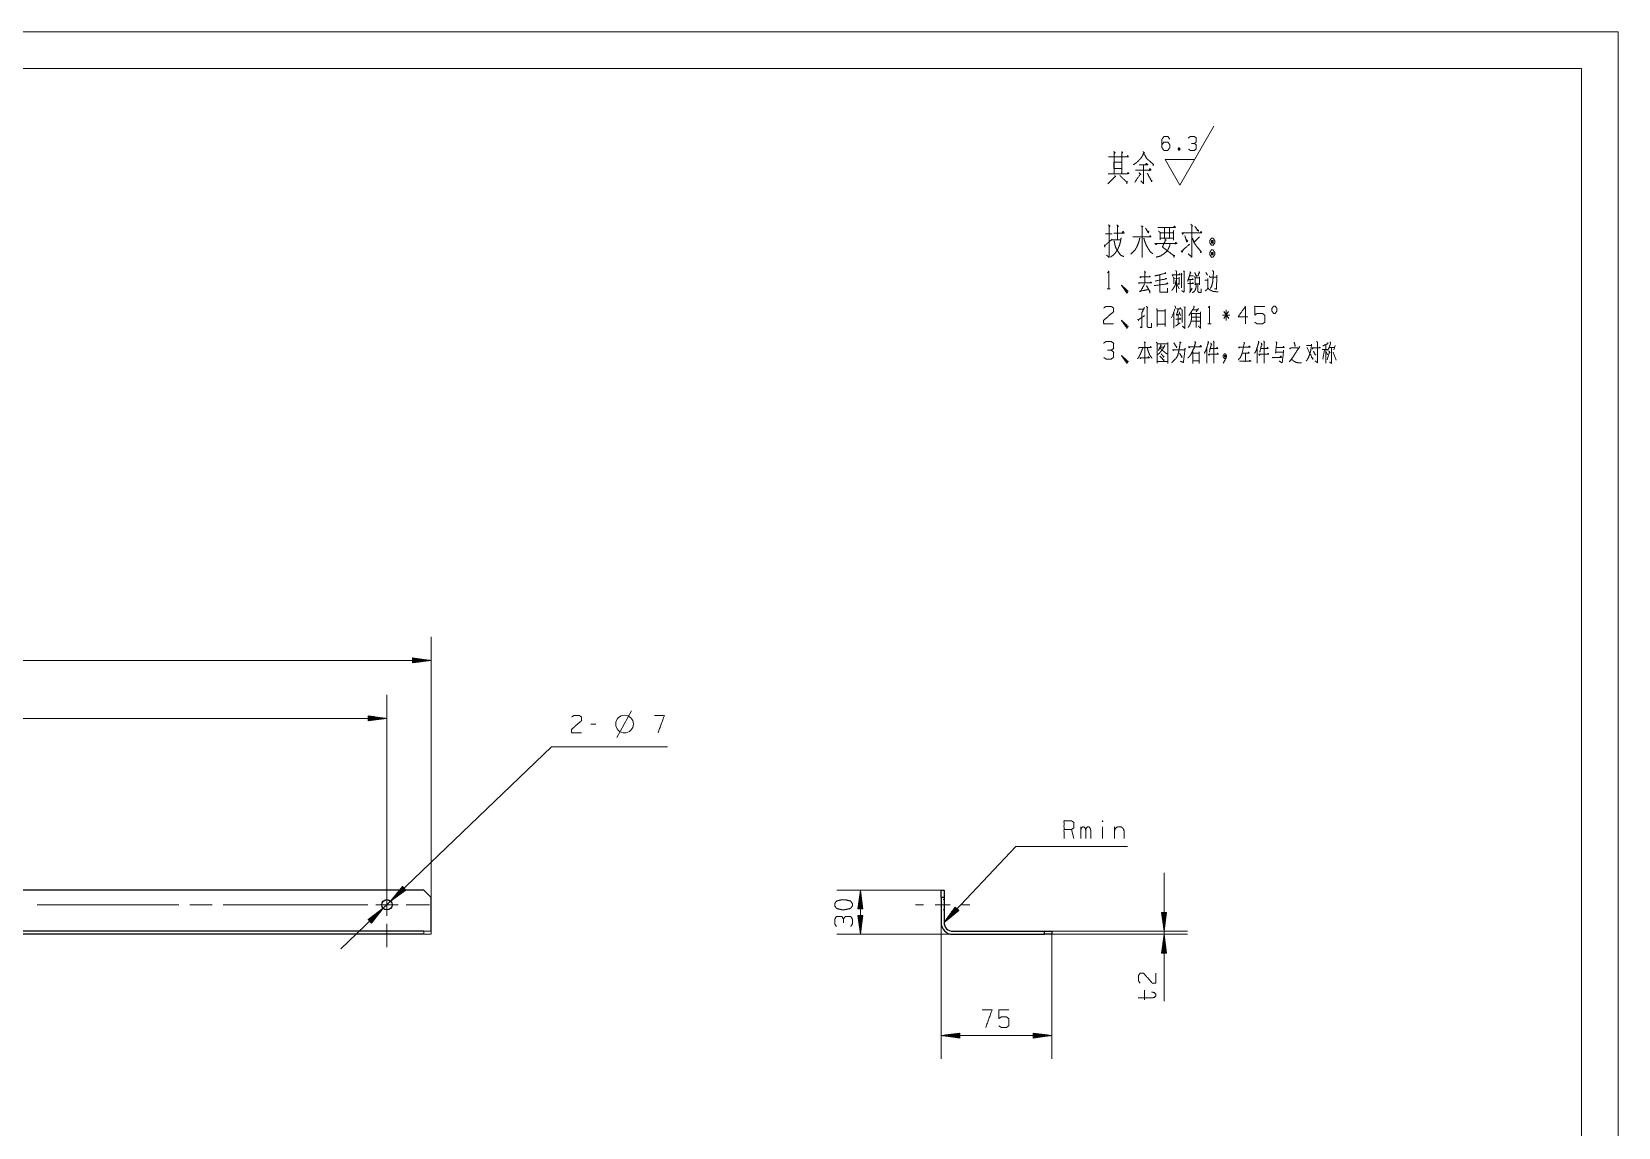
# Model space of a CAD drawing. Header units: millimetres. Extents: x 0 to 420, y 0 to 297.
# Drawn here: x 204.9 to 420, y 148.5 to 297 of the extents above; entities that cross this region are included whole.
import ezdxf

# ---------------------------------------------------------------- set-up
doc = ezdxf.new("R2010")
doc.units = ezdxf.units.MM
doc.layers.add('101', color=7, linetype='Continuous', true_color=0xffffff)

msp = doc.modelspace()

# ---------------------------------------------------------------- linework, layer by layer
at = {"layer": '101', "color": 133, "linetype": 'Continuous', "lineweight": 18}
for p, q in [((420, 297), (0, 297)), ((420, 0), (420, 297)), ((415, 292), (25, 292)), ((415, 5), (415, 292))]:
    msp.add_line(p, q, dxfattribs=at)
at = {"layer": '101', "color": 43, "linetype": 'Continuous', "lineweight": 18}
for p, q in [((360.59, 276.18), (365.2, 284.18)), ((358.57, 279.68), (362.6, 279.68)), ((360.59, 276.18), (358.57, 279.68)), ((360.41, 281.27), (360.53, 280.94))]:
    msp.add_line(p, q, dxfattribs=at)
at = {"layer": '101', "color": 72, "linetype": 'Continuous', "lineweight": 18}
for p, q in [((350.5, 269.6), (351.4, 269.6)), ((351.4, 268.81), (352.54, 268.81)), ((361.07, 264.61), (361.22, 264.46)), ((359.78, 263.56), (360.46, 263.58)), ((360.14, 262.93), (360.46, 262.16)), ((360.74, 264.26), (360.88, 264.11)), ((360.79, 264.16), (360.79, 262.28)), ((363.97, 263.31), (364.28, 263.31)), ((364.11, 264.38), (364.32, 263.98)), ((350.71, 262.16), (351.14, 262.16)), ((359.78, 259), (359.78, 256.82)), ((360.35, 258.62), (360.35, 257.35)), ((360.47, 259.05), (360.65, 258.55)), ((361.11, 259.72), (361.36, 259.65)), ((362.22, 258.32), (363.32, 258.32)), ((362.33, 259.3), (363.01, 259.3)), ((363.1, 259.5), (362.77, 259.02)), ((367.36, 258.6), (366.35, 258.6)), ((366.52, 259.07), (367.2, 258.12)), ((367.18, 259.07), (366.52, 258.12)), ((366.84, 257.87), (366.84, 259.3)), ((359.98, 257.1), (360.63, 257.52)), ((362.18, 257.77), (363.3, 257.77)), ((364.37, 257.4), (364.8, 257.4)), ((355.74, 254.98), (355.92, 254.83)), ((355.83, 254.88), (355.83, 252.01)), ((364.21, 254.03), (364.21, 252.06)), ((371.04, 254.03), (371.04, 252.06)), ((377.75, 254.48), (378.42, 254.48)), ((379.87, 253.91), (380.63, 253.91)), ((380.2, 253.86), (379.94, 252.63)), ((380.34, 254.58), (380.34, 252.06)), ((380.77, 254.18), (381.54, 254.18)), ((381.62, 254.48), (381.44, 253.86)), ((380.38, 253.68), (380.59, 253.21)), ((380.86, 253.63), (380.54, 252.51)), ((380.78, 253.68), (380.93, 253.46)), ((381.37, 253.58), (381.77, 252.48)), ((284.26, 201.32), (286.26, 204.97)), ((281.42, 203.16), (280.75, 203.16)), ((346.21, 187.66), (345.88, 188.86)), ((347.15, 187.66), (347.15, 189.24)), ((350.09, 189.24), (350.09, 187.66)), ((351.7, 189.24), (351.7, 187.66)), ((259.1, 179.66), (258.1, 180.66)), ((258.1, 180.66), (259.1, 179.66)), ((258.1, 175.06), (259.1, 175.06)), ((258.1, 174.66), (258.1, 175.06)), ((259.1, 174.66), (258.1, 174.66)), ((259.1, 175.06), (259.1, 174.66)), ((355.76, 165.76), (355.76, 167.09))]:
    msp.add_line(p, q, dxfattribs=at)
at = {"layer": '101', "color": 22, "linetype": 'Continuous', "lineweight": 18}
for p, q in [((259.1, 179.66), (259.1, 214.96)), ((95.9, 211.78), (259.1, 211.78)), ((256.56, 212.12), (256.56, 211.45)), ((259.1, 211.78), (256.56, 212.12)), ((256.56, 212.11), (256.59, 212.11)), ((256.56, 212.11), (256.59, 212.11)), ((256.56, 212.06), (256.98, 212.06)), ((256.56, 212.01), (257.36, 212.01)), ((256.56, 211.96), (257.75, 211.96)), ((256.56, 211.91), (258.13, 211.91)), ((256.56, 211.86), (258.52, 211.86)), ((256.56, 211.81), (258.91, 211.81)), ((256.56, 211.45), (259.1, 211.78)), ((256.56, 211.76), (258.91, 211.76)), ((256.56, 211.71), (258.52, 211.71)), ((256.56, 211.66), (258.13, 211.66)), ((256.56, 211.61), (257.75, 211.61)), ((256.56, 211.56), (257.36, 211.56)), ((256.56, 211.51), (256.98, 211.51)), ((256.56, 211.45), (256.59, 211.45)), ((256.56, 211.45), (256.59, 211.45)), ((253.1, 178.66), (253.1, 207.11)), ((101.9, 203.93), (253.1, 203.93)), ((253.1, 203.93), (250.56, 204.27)), ((250.56, 204.27), (250.56, 203.6)), ((250.56, 204.26), (250.59, 204.26)), ((250.56, 204.26), (250.59, 204.26)), ((250.56, 204.21), (250.98, 204.21)), ((250.56, 204.16), (251.36, 204.16)), ((250.56, 204.11), (251.75, 204.11)), ((250.56, 204.06), (252.13, 204.06)), ((250.56, 204.01), (252.52, 204.01)), ((250.56, 203.96), (252.91, 203.96)), ((250.56, 203.6), (253.1, 203.93)), ((250.56, 203.91), (252.91, 203.91)), ((250.56, 203.86), (252.52, 203.86)), ((250.56, 203.81), (252.13, 203.81)), ((250.56, 203.76), (251.75, 203.76)), ((250.56, 203.71), (251.36, 203.71)), ((250.56, 203.65), (250.98, 203.65)), ((250.56, 203.6), (250.59, 203.6)), ((250.56, 203.6), (250.59, 203.6)), ((246.86, 172.68), (275.42, 200.07)), ((275.42, 200.07), (291.14, 200.07)), ((338.34, 186.57), (328.61, 176.26)), ((344.69, 186.57), (338.34, 186.57)), ((344.69, 186.57), (353.48, 186.57)), ((358.43, 183), (358.43, 165.59)), ((255.21, 181.15), (253.6, 179.15)), ((253.6, 179.15), (255.67, 180.66)), ((255.42, 180.92), (253.72, 179.3)), ((255.45, 180.89), (253.76, 179.26)), ((255.38, 180.96), (253.97, 179.6)), ((255.49, 180.85), (254.07, 179.49)), ((255.35, 181), (254.21, 179.91)), ((255.52, 180.81), (254.39, 179.72)), ((255.31, 181.03), (254.45, 180.21)), ((255.28, 181.07), (254.7, 180.51)), ((255.56, 180.78), (254.7, 179.95)), ((255.24, 181.11), (254.94, 180.82)), ((255.59, 180.74), (255.01, 180.18)), ((255.21, 181.14), (255.18, 181.12)), ((255.21, 181.14), (255.18, 181.12)), ((255.67, 180.66), (255.21, 181.15)), ((255.63, 180.7), (255.33, 180.42)), ((255.67, 180.67), (255.64, 180.65)), ((255.67, 180.67), (255.64, 180.65)), ((328.21, 180.66), (314.1, 180.66)), ((317.28, 180.66), (316.94, 178.12)), ((317.61, 178.12), (317.28, 180.66)), ((317.28, 180.66), (317.28, 174.66)), ((317, 178.12), (317, 178.54)), ((317.05, 178.12), (317.05, 178.93)), ((317.1, 178.12), (317.1, 179.31)), ((317.15, 178.12), (317.15, 179.7)), ((317.2, 178.12), (317.2, 180.08)), ((317.25, 178.12), (317.25, 180.47)), ((317.3, 178.12), (317.3, 180.47)), ((317.35, 178.12), (317.35, 180.08)), ((317.4, 178.12), (317.4, 179.7)), ((317.45, 178.12), (317.45, 179.31)), ((317.51, 178.12), (317.51, 178.93)), ((317.56, 178.12), (317.56, 178.54)), ((252.59, 178.18), (250.53, 176.66)), ((250.53, 176.66), (250.55, 176.68)), ((250.53, 176.66), (250.55, 176.68)), ((250.53, 176.66), (250.99, 176.18)), ((250.57, 176.62), (250.87, 176.91)), ((250.6, 176.59), (251.18, 177.14)), ((250.64, 176.55), (251.5, 177.37)), ((250.67, 176.51), (251.81, 177.6)), ((250.71, 176.48), (252.12, 177.83)), ((250.74, 176.44), (252.44, 178.06)), ((250.78, 176.4), (252.47, 178.03)), ((250.81, 176.37), (252.23, 177.72)), ((250.85, 176.33), (251.98, 177.42)), ((250.88, 176.29), (251.74, 177.12)), ((250.92, 176.26), (251.5, 176.81)), ((250.95, 176.22), (251.25, 176.51)), ((250.99, 176.18), (252.59, 178.18)), ((316.94, 178.12), (317.61, 178.12)), ((316.94, 177.2), (317.28, 174.66)), ((317.61, 177.2), (316.94, 177.2)), ((316.95, 178.12), (316.95, 178.16)), ((316.95, 178.12), (316.95, 178.16)), ((316.95, 177.2), (316.95, 177.17)), ((316.95, 177.2), (316.95, 177.17)), ((317, 177.2), (317, 176.79)), ((317.05, 177.2), (317.05, 176.4)), ((317.1, 177.2), (317.1, 176.01)), ((317.15, 177.2), (317.15, 175.63)), ((317.2, 177.2), (317.2, 175.24)), ((317.25, 177.2), (317.25, 174.86)), ((317.28, 174.66), (317.61, 177.2)), ((317.3, 177.2), (317.3, 174.86)), ((317.35, 177.2), (317.35, 175.24)), ((317.4, 177.2), (317.4, 175.63)), ((317.45, 177.2), (317.45, 176.01)), ((317.51, 177.2), (317.51, 176.4)), ((317.56, 177.2), (317.56, 176.79)), ((317.61, 178.12), (317.61, 178.16)), ((317.61, 178.12), (317.61, 178.16)), ((317.61, 177.2), (317.61, 177.17)), ((317.61, 177.2), (317.61, 177.17)), ((330.11, 178.34), (328.61, 176.26)), ((328.61, 176.26), (330.6, 177.88)), ((330.34, 178.13), (328.73, 176.42)), ((330.38, 178.09), (328.76, 176.39)), ((330.3, 178.16), (328.96, 176.74)), ((330.41, 178.06), (329.07, 176.63)), ((330.26, 178.2), (329.18, 177.05)), ((330.45, 178.02), (329.37, 176.88)), ((330.23, 178.23), (329.41, 177.37)), ((330.19, 178.27), (329.64, 177.68)), ((330.49, 177.99), (329.67, 177.12)), ((330.15, 178.3), (329.87, 178)), ((330.52, 177.95), (329.97, 177.37)), ((330.12, 178.34), (330.1, 178.31)), ((330.12, 178.34), (330.1, 178.31)), ((330.6, 177.88), (330.11, 178.34)), ((330.56, 177.92), (330.27, 177.61)), ((330.6, 177.88), (330.58, 177.86)), ((330.6, 177.88), (330.58, 177.86)), ((358.09, 177.6), (358.43, 175.06)), ((358.76, 177.6), (358.09, 177.6)), ((358.1, 177.6), (358.1, 177.57)), ((358.1, 177.6), (358.1, 177.57)), ((358.15, 177.6), (358.15, 177.19)), ((358.2, 177.6), (358.2, 176.8)), ((358.25, 177.6), (358.25, 176.41)), ((358.3, 177.6), (358.3, 176.03)), ((358.35, 177.6), (358.35, 175.64)), ((358.4, 177.6), (358.4, 175.26)), ((358.43, 175.06), (358.76, 177.6)), ((358.45, 177.6), (358.45, 175.26)), ((358.5, 177.6), (358.5, 175.64)), ((358.55, 177.6), (358.55, 176.03)), ((358.6, 177.6), (358.6, 176.41)), ((358.66, 177.6), (358.66, 176.8)), ((358.71, 177.6), (358.71, 177.19)), ((358.76, 177.6), (358.76, 177.57)), ((358.76, 177.6), (358.76, 177.57)), ((250.99, 176.18), (251.01, 176.2)), ((250.99, 176.18), (251.01, 176.2)), ((329.81, 174.66), (314.1, 174.66)), ((328.21, 176.26), (328.21, 157.76)), ((343.21, 175.06), (361.6, 175.06)), ((343.21, 174.66), (343.21, 157.76)), ((343.21, 174.66), (361.6, 174.66)), ((358.43, 174.66), (358.09, 172.12)), ((358.4, 172.12), (358.4, 174.47)), ((358.76, 172.12), (358.43, 174.66)), ((358.45, 172.12), (358.45, 174.47)), ((358.09, 172.12), (358.76, 172.12)), ((358.1, 172.12), (358.1, 172.16)), ((358.1, 172.12), (358.1, 172.16)), ((358.15, 172.12), (358.15, 172.54)), ((358.2, 172.12), (358.2, 172.93)), ((358.25, 172.12), (358.25, 173.31)), ((358.3, 172.12), (358.3, 173.7)), ((358.35, 172.12), (358.35, 174.08)), ((358.5, 172.12), (358.5, 174.08)), ((358.55, 172.12), (358.55, 173.7)), ((358.6, 172.12), (358.6, 173.31)), ((358.66, 172.12), (358.66, 172.93)), ((358.71, 172.12), (358.71, 172.54)), ((358.76, 172.12), (358.76, 172.16)), ((358.76, 172.12), (358.76, 172.16)), ((330.75, 161.27), (328.21, 160.94)), ((328.21, 160.94), (330.75, 160.6)), ((328.21, 160.94), (343.21, 160.94)), ((330.75, 160.96), (328.41, 160.96)), ((330.75, 160.91), (328.41, 160.91)), ((330.75, 161.02), (328.79, 161.02)), ((330.75, 160.86), (328.79, 160.86)), ((330.75, 161.07), (329.18, 161.07)), ((330.75, 160.81), (329.18, 160.81)), ((330.75, 161.12), (329.56, 161.12)), ((330.75, 160.76), (329.56, 160.76)), ((330.75, 161.17), (329.95, 161.17)), ((330.75, 160.71), (329.95, 160.71)), ((330.75, 161.22), (330.34, 161.22)), ((330.75, 160.66), (330.34, 160.66)), ((330.75, 161.27), (330.72, 161.27)), ((330.75, 161.27), (330.72, 161.27)), ((330.75, 160.61), (330.72, 160.61)), ((330.75, 160.61), (330.72, 160.61)), ((330.75, 160.6), (330.75, 161.27)), ((340.67, 161.27), (340.67, 160.6)), ((343.21, 160.94), (340.67, 161.27)), ((340.67, 161.27), (340.71, 161.27)), ((340.67, 161.27), (340.71, 161.27)), ((340.67, 161.22), (341.09, 161.22)), ((340.67, 161.17), (341.48, 161.17)), ((340.67, 161.12), (341.86, 161.12)), ((340.67, 161.07), (342.25, 161.07)), ((340.67, 161.02), (342.63, 161.02)), ((340.67, 160.96), (343.02, 160.96)), ((340.67, 160.6), (343.21, 160.94)), ((340.67, 160.91), (343.02, 160.91)), ((340.67, 160.86), (342.63, 160.86)), ((340.67, 160.81), (342.25, 160.81)), ((340.67, 160.76), (341.86, 160.76)), ((340.67, 160.71), (341.48, 160.71)), ((340.67, 160.66), (341.09, 160.66)), ((340.67, 160.61), (340.71, 160.61)), ((340.67, 160.61), (340.71, 160.61))]:
    msp.add_line(p, q, dxfattribs=at)
at = {"layer": '101', "color": 151, "linetype": 'Continuous', "lineweight": 18}
for p, q in [((253.1, 181.25), (253.1, 184.43)), ((253.1, 181.66), (253.1, 183.16)), ((205.7, 178.66), (224.9, 178.66)), ((226.4, 178.66), (229.4, 178.66)), ((230.9, 178.66), (250.1, 178.66)), ((250.51, 178.66), (247.33, 178.66)), ((251.6, 178.66), (254.6, 178.66)), ((252.09, 178.66), (254.1, 178.66)), ((253.1, 177.16), (253.1, 180.16)), ((253.1, 177.66), (253.1, 179.67)), ((255.69, 178.66), (258.86, 178.66)), ((256.1, 178.66), (257.6, 178.66)), ((324.74, 178.66), (325.82, 178.66)), ((331, 178.66), (332.09, 178.66)), ((253.1, 176.07), (253.1, 172.9)), ((253.1, 175.66), (253.1, 174.16))]:
    msp.add_line(p, q, dxfattribs=at)
at = {"layer": '101', "color": 72, "linetype": 'Continuous', "lineweight": 25}
for p, q in [((258.1, 180.66), (96.9, 180.66)), ((328.21, 179.66), (328.21, 180.66)), ((328.21, 180.66), (328.61, 180.66)), ((328.61, 180.66), (328.61, 179.66)), ((259.1, 176.26), (259.1, 179.66)), ((328.61, 179.66), (328.21, 179.66)), ((328.21, 179.66), (328.21, 176.26)), ((328.61, 179.66), (328.61, 176.26)), ((258.1, 175.06), (96.9, 175.06)), ((258.1, 174.66), (96.9, 174.66)), ((329.81, 175.06), (342.21, 175.06)), ((329.81, 174.66), (342.21, 174.66)), ((342.21, 174.66), (342.21, 175.06)), ((342.21, 175.06), (343.21, 175.06)), ((343.21, 174.66), (342.21, 174.66)), ((343.21, 175.06), (343.21, 174.66))]:
    msp.add_line(p, q, dxfattribs=at)
at = {"layer": '101', "color": 53, "linetype": 'Continuous', "lineweight": 18}
for p, q in [((328.31, 179.36), (328.21, 179.36)), ((328.61, 179.36), (328.51, 179.36)), ((328.21, 177.96), (328.31, 177.96)), ((328.51, 177.96), (328.61, 177.96))]:
    msp.add_line(p, q, dxfattribs=at)
at = {"layer": '101', "color": 72, "linetype": 'Continuous', "lineweight": 18}
msp.add_circle((285.3, 203.16), 1.2, dxfattribs=at)
at = {"layer": '101', "color": 72, "linetype": 'Continuous', "lineweight": 25}
msp.add_circle((253.1, 178.66), 0.7, dxfattribs=at)
for radius in [1.6, 1.2]:
    msp.add_arc((329.81, 176.26), radius, 180, 270, dxfattribs=at)
at = {"layer": '101', "color": 43, "linetype": 'Continuous', "lineweight": 18}
for points, knots in [([(358.15, 281.67), (358.4, 282.04), (358.95, 282.04), (359.21, 281.67), (359.21, 281.29), (358.95, 280.92), (358.4, 280.92), (358.15, 281.29), (358.15, 282.42), (358.4, 282.79), (358.95, 282.79), (359.21, 282.42)], [0, 0, 0.07696, 0.169763, 0.248074, 0.312019, 0.390329, 0.483132, 0.560093, 0.751926, 0.828886, 0.921689, 1, 1]), ([(362.53, 281.86), (362.8, 282.04), (362.8, 282.61), (362.53, 282.79), (361.99, 282.79), (361.72, 282.61)], [0, 0, 0.153874, 0.429854, 0.583727, 0.846126, 1, 1]), ([(361.74, 281.1), (361.99, 280.92), (362.53, 280.92), (362.8, 281.1), (362.8, 281.67), (362.53, 281.86), (362.13, 281.86)], [0, 0, 0.124127, 0.343692, 0.472447, 0.703376, 0.836727, 1, 1]), ([(360.41, 280.94), (360.53, 280.94), (360.6, 281.12), (360.53, 281.27), (360.41, 281.27), (360.34, 281.12), (360.41, 280.94), (360.53, 281.27)], [0, 0, 0.093979, 0.236782, 0.365956, 0.459935, 0.589108, 0.731911, 1, 1])]:
    msp.add_open_spline(points, degree=1, knots=knots, dxfattribs=at)
at = {"layer": '101', "color": 72, "linetype": 'Continuous', "lineweight": 18}
for points, knots in [([(351.63, 280.75), (351.81, 280.6), (351.65, 280.45), (351.65, 280.75), (351.65, 277.75), (351.65, 280.03), (350.88, 280.03), (353.61, 280.03), (352.69, 280.03), (352.69, 280.71), (352.69, 277.75), (352.69, 279.32), (351.63, 279.32), (351.63, 278.46), (352.69, 278.46), (352.69, 277.75), (350.83, 277.75), (353.69, 277.75), (353.56, 277.93), (353.43, 277.75)], [0, 0, 0.009716, 0.018619, 0.030835, 0.152988, 0.246129, 0.277436, 0.388627, 0.426409, 0.453894, 0.57452, 0.63865, 0.681833, 0.716952, 0.760134, 0.789145, 0.864712, 0.9813, 0.99065, 1, 1]), ([(352.71, 280.52), (352.84, 280.63), (352.69, 280.75)], [0, 0, 0.471556, 1, 1]), ([(353.38, 280.03), (353.51, 280.22), (353.59, 280.03)], [0, 0, 0.529935, 1, 1]), ([(355.6, 280.75), (355.76, 280.6), (355.68, 280.63), (355.52, 280.18), (355.25, 279.81), (354.93, 279.47), (354.64, 279.21), (354.27, 278.98)], [0, 0, 0.08631, 0.121021, 0.309424, 0.490709, 0.673793, 0.828672, 1, 1]), ([(355.65, 280.52), (355.86, 280.22), (356.05, 279.85), (356.42, 279.51), (356.87, 279.13), (357, 279.02), (357.03, 279.02), (356.92, 278.87)], [0, 0, 0.16272, 0.348023, 0.570221, 0.829893, 0.906885, 0.91864, 1, 1]), ([(351.76, 277.52), (351.86, 277.33), (351.84, 277.41), (350.83, 276.4)], [0, 0, 0.125, 0.171154, 1, 1]), ([(352.45, 277.52), (353.43, 276.55), (353.43, 276.73), (353.38, 276.4)], [0, 0, 0.723289, 0.821345, 1, 1]), ([(355.04, 277.9), (355.28, 277.63), (355.23, 277.75), (354.48, 276.58)], [0, 0, 0.190878, 0.257799, 1, 1]), ([(354.56, 278.23), (356.66, 278.23), (356.52, 278.46), (356.39, 278.16)], [0, 0, 0.780473, 0.877782, 1, 1]), ([(355.04, 278.98), (356.23, 278.98), (356.05, 279.17), (355.91, 278.98)], [0, 0, 0.707429, 0.863854, 1, 1]), ([(355.65, 278.98), (355.65, 276.4), (355.28, 276.81)], [0, 0, 0.823407, 1, 1]), ([(356.15, 277.82), (356.76, 276.73), (356.79, 276.88), (356.74, 276.66)], [0, 0, 0.764768, 0.858205, 1, 1]), ([(350.34, 268.13), (350.42, 267.8), (350.37, 267.98), (351.4, 268.88)], [0, 0, 0.181317, 0.283209, 1, 1]), ([(350.9, 270.83), (351.11, 270.61), (351, 270.76), (351, 266.41), (350.63, 266.71)], [0, 0, 0.058123, 0.092652, 0.910291, 1, 1]), ([(352.62, 269.07), (352.52, 268.55), (352.41, 268.13), (352.28, 267.8), (352.12, 267.42), (351.85, 267.05), (351.59, 266.75), (351.16, 266.45)], [0, 0, 0.172184, 0.309106, 0.425674, 0.556623, 0.704264, 0.832969, 1, 1]), ([(351.61, 269.71), (353.02, 269.71), (352.89, 269.97), (352.75, 269.75)], [0, 0, 0.716779, 0.866782, 1, 1]), ([(352.01, 270.83), (352.25, 270.61), (352.12, 270.68), (352.12, 268.85)], [0, 0, 0.141491, 0.207199, 1, 1]), ([(355.14, 269), (355, 268.47), (354.76, 267.87), (354.5, 267.42), (353.92, 266.86)], [0, 0, 0.214884, 0.47114, 0.678415, 1, 1]), ([(355.32, 270.68), (355.56, 270.57), (355.45, 270.61), (355.45, 266.37), (355.45, 269.18), (354.18, 269.18), (356.67, 269.18), (356.54, 269.37), (356.49, 269.18)], [0, 0, 0.022709, 0.032392, 0.397206, 0.639339, 0.7489, 0.963456, 0.983224, 1, 1]), ([(355.69, 269.03), (355.8, 268.62), (356.01, 268.1), (356.28, 267.61), (356.57, 267.16), (356.89, 266.93)], [0, 0, 0.172226, 0.40119, 0.625584, 0.842425, 1, 1]), ([(355.93, 270.38), (356.3, 269.75), (356.38, 269.9), (356.2, 269.97)], [0, 0, 0.665998, 0.819289, 1, 1]), ([(357.57, 270.46), (359.98, 270.46), (359.85, 270.65), (359.69, 270.46)], [0, 0, 0.835353, 0.914863, 1, 1]), ([(357.7, 269.97), (357.91, 269.78), (357.91, 268.81), (357.91, 269), (359.69, 269), (359.69, 268.73), (359.69, 270.05), (359.69, 269.75), (357.83, 269.75), (358.5, 269.75), (358.5, 270.42), (358.5, 269), (359.16, 269), (359.16, 270.38)], [0, 0, 0.024058, 0.106926, 0.122862, 0.273836, 0.296146, 0.407697, 0.433195, 0.590926, 0.647257, 0.704628, 0.825741, 0.882075, 1, 1]), ([(358.55, 268.88), (358.74, 268.73), (358.66, 268.81), (358.21, 267.83), (359.8, 266.6), (359.85, 266.71), (359.74, 266.41)], [0, 0, 0.061498, 0.089673, 0.366508, 0.885941, 0.917994, 1, 1]), ([(361.09, 269.71), (360.96, 269.56), (360.88, 269.75), (363.53, 269.75), (363.45, 269.93), (363.34, 269.75)], [0, 0, 0.057613, 0.116233, 0.879365, 0.937991, 1, 1]), ([(361.25, 269.37), (361.51, 268.51), (361.65, 268.62), (361.46, 268.81)], [0, 0, 0.673358, 0.803109, 1, 1]), ([(362.07, 270.91), (362.28, 270.65), (362.2, 270.8), (362.2, 266.45), (361.7, 266.9)], [0, 0, 0.060994, 0.09168, 0.877914, 1, 1]), ([(363.24, 269.22), (362.52, 268.47), (362.26, 269.03), (362.52, 268.4), (362.76, 268.02), (363.03, 267.68), (363.48, 267.16), (363.53, 267.16), (363.34, 267.08)], [0, 0, 0.248753, 0.397951, 0.563607, 0.670253, 0.773224, 0.93924, 0.951966, 1, 1]), ([(362.6, 270.61), (363.08, 269.97), (363.11, 270.08), (362.89, 270.12)], [0, 0, 0.706379, 0.80892, 1, 1]), ([(365.09, 269), (364.85, 269), (364.64, 268.7), (364.64, 268.36), (364.85, 268.06), (365.09, 268.06), (365.3, 268.36), (365.3, 268.7), (365.09, 269)], [0, 0, 0.091012, 0.231137, 0.359866, 0.499991, 0.591003, 0.731137, 0.859866, 1, 1]), ([(351.67, 268.66), (351.72, 268.4), (351.77, 268.1), (351.88, 267.76), (352.04, 267.42), (352.54, 266.71), (352.97, 266.52)], [0, 0, 0.101605, 0.217188, 0.351412, 0.492969, 0.824038, 1, 1]), ([(357.49, 268.28), (357.36, 268.13), (357.22, 268.28), (360.19, 268.28), (360.03, 268.47), (359.9, 268.21)], [0, 0, 0.051198, 0.102403, 0.861891, 0.924784, 1, 1]), ([(359.24, 268.17), (359.16, 267.87), (358.92, 267.38), (358.42, 266.9), (357.94, 266.6), (357.36, 266.45)], [0, 0, 0.114099, 0.31364, 0.571361, 0.778585, 1, 1]), ([(361.04, 267.46), (360.9, 267.12), (360.77, 267.23), (361.91, 268.21)], [0, 0, 0.178042, 0.263422, 1, 1]), ([(365.3, 267.08), (365.09, 267.42), (364.85, 267.42), (364.64, 267.08), (364.64, 266.78), (364.85, 266.45), (365.09, 266.45), (365.3, 266.78), (365.3, 267.08)], [0, 0, 0.149205, 0.238519, 0.387715, 0.5, 0.649197, 0.738511, 0.887715, 1, 1]), ([(364.85, 268.36), (365.09, 268.36), (364.85, 268.7), (364.85, 268.36)], [0, 0, 0.24116, 0.6589, 1, 1]), ([(364.85, 267.08), (364.85, 266.78), (365.09, 266.78)], [0, 0, 0.556971, 1, 1]), ([(365.09, 268.36), (365.09, 268.7), (364.85, 268.7)], [0, 0, 0.585821, 1, 1]), ([(365.09, 267.08), (364.85, 267.08), (365.09, 266.78), (365.09, 267.08)], [0, 0, 0.258827, 0.674606, 1, 1]), ([(350.78, 264.33), (350.93, 264.53), (350.93, 262.16)], [0, 0, 0.093492, 1, 1]), ([(355.8, 264.56), (355.92, 264.38), (355.83, 264.46), (355.83, 262.98), (354.97, 262.98), (356.72, 262.98), (356.63, 263.08), (356.52, 262.96)], [0, 0, 0.045417, 0.069976, 0.382575, 0.566129, 0.936978, 0.965261, 1, 1]), ([(360.03, 264.63), (360.1, 264.51), (360.1, 261.66)], [0, 0, 0.047969, 1, 1]), ([(365.01, 264.63), (365.15, 264.48), (365.11, 264.13), (365.08, 263.66), (365.01, 262.98), (364.87, 262.48), (364.71, 262.21)], [0, 0, 0.080841, 0.218779, 0.405547, 0.671676, 0.875424, 1, 1]), ([(352.8, 262.43), (353.4, 261.81), (353.25, 261.81), (352.65, 262.66), (353.4, 261.58), (353.56, 261.81), (352.65, 262.66)], [0, 0, 0.178025, 0.207055, 0.420794, 0.689031, 0.745609, 1, 1]), ([(355.09, 262.96), (355.02, 262.88), (354.97, 262.98)], [0, 0, 0.476558, 1, 1]), ([(355.8, 262.83), (355.25, 261.81), (355.09, 261.81), (356.34, 262.06), (356.06, 262.58), (356.5, 261.76), (356.52, 261.91), (356.49, 261.58)], [0, 0, 0.252064, 0.286564, 0.564066, 0.693387, 0.896347, 0.929101, 1, 1]), ([(355.32, 263.76), (355.23, 263.66), (355.18, 263.76), (356.56, 263.76), (356.47, 263.88), (356.4, 263.76)], [0, 0, 0.069434, 0.128312, 0.845615, 0.925275, 1, 1]), ([(357.1, 262.58), (358.94, 262.83), (358.87, 262.96), (358.76, 262.83)], [0, 0, 0.857794, 0.924194, 1, 1]), ([(358.59, 264.38), (358.67, 264.21), (358.62, 264.26), (357.19, 263.91), (357.84, 264.06), (357.84, 261.86), (357.88, 261.71), (357.97, 261.68), (358.92, 261.68), (358.92, 262.26)], [0, 0, 0.030685, 0.042092, 0.272771, 0.377786, 0.722121, 0.74624, 0.760617, 0.910002, 1, 1]), ([(357.21, 263.21), (358.78, 263.51), (358.67, 263.58), (358.55, 263.46)], [0, 0, 0.83968, 0.90778, 1, 1]), ([(360.07, 263.33), (360, 262.96), (359.96, 262.73), (359.89, 262.53), (359.71, 262.23), (359.62, 262.11), (359.48, 261.93)], [0, 0, 0.246555, 0.393707, 0.530765, 0.755735, 0.854628, 1, 1]), ([(359.66, 264.03), (359.61, 263.91), (359.52, 264.06), (360.6, 264.06), (360.53, 264.21), (360.47, 264.06)], [0, 0, 0.079269, 0.180902, 0.810311, 0.907122, 1, 1]), ([(359.66, 263.78), (359.77, 263.63), (359.77, 262.81)], [0, 0, 0.182116, 1, 1]), ([(360.46, 263.71), (360.46, 262.73), (360.3, 262.88)], [0, 0, 0.816823, 1, 1]), ([(361.14, 264.51), (361.14, 261.66), (360.83, 261.91)], [0, 0, 0.875677, 1, 1]), ([(361.94, 264.46), (362.08, 264.28), (362.01, 264.36), (361.64, 263.16), (361.88, 263.91), (362.41, 263.91)], [0, 0, 0.077476, 0.112963, 0.545478, 0.81742, 1, 1]), ([(361.67, 262.88), (362.41, 262.88), (362.31, 262.98), (362.22, 262.86)], [0, 0, 0.71297, 0.852957, 1, 1]), ([(361.76, 263.41), (362.4, 263.41), (362.31, 263.53), (362.24, 263.41)], [0, 0, 0.682012, 0.846078, 1, 1]), ([(361.99, 263.38), (361.99, 261.86), (361.9, 261.63), (362.25, 262.26)], [0, 0, 0.613734, 0.71102, 1, 1]), ([(362.8, 262.76), (362.8, 262.48), (362.73, 262.21), (362.63, 261.93), (362.5, 261.76), (362.27, 261.63)], [0, 0, 0.20682, 0.42038, 0.64206, 0.803258, 1, 1]), ([(362.56, 263.81), (362.64, 263.66), (362.64, 262.71), (362.64, 262.83), (363.23, 262.83), (363.23, 262.71), (363.23, 263.76), (363.23, 263.63), (362.63, 263.63)], [0, 0, 0.046633, 0.3011, 0.334582, 0.490821, 0.524302, 0.805551, 0.839033, 1, 1]), ([(362.59, 264.38), (362.82, 263.81), (362.87, 263.88), (362.73, 264.06)], [0, 0, 0.661513, 0.759659, 1, 1]), ([(363, 262.76), (363, 261.81), (363.07, 261.71), (363.21, 261.66), (363.47, 261.66), (363.47, 262.13)], [0, 0, 0.484069, 0.546464, 0.622879, 0.757971, 1, 1]), ([(363.17, 264.48), (363.26, 264.33), (363.23, 264.41), (363.01, 263.88)], [0, 0, 0.211476, 0.312185, 1, 1]), ([(364.35, 263.53), (364.35, 262.28), (364.34, 262.13), (364.2, 262.01), (364, 261.86)], [0, 0, 0.681076, 0.763373, 0.866198, 1, 1]), ([(364.55, 263.88), (364.66, 263.71), (365.57, 263.71)], [0, 0, 0.182106, 1, 1]), ([(365.59, 263.98), (365.54, 262.11), (365.27, 262.16)], [0, 0, 0.874236, 1, 1]), ([(364.41, 262.26), (364.53, 262.06), (364.71, 261.98), (364.9, 261.88), (365.08, 261.81), (365.27, 261.78), (365.52, 261.76), (365.77, 261.76)], [0, 0, 0.153715, 0.279194, 0.422093, 0.547602, 0.675695, 0.838259, 1, 1]), ([(350.25, 259.55), (350.57, 259.77), (351.26, 259.77), (351.6, 259.55), (351.6, 259.07), (350.24, 257.87), (350.25, 257.4), (351.6, 257.4)], [0, 0, 0.069695, 0.19298, 0.265275, 0.350227, 0.674741, 0.759751, 1, 1]), ([(354.86, 258.05), (355, 257.85), (354.93, 257.95), (355.8, 258.52)], [0, 0, 0.174075, 0.261118, 1, 1]), ([(355.11, 259.45), (355.07, 259.35), (354.98, 259.4), (355.73, 259.4)], [0, 0, 0.111652, 0.218549, 1, 1]), ([(355.76, 259.62), (355.43, 258.92), (355.43, 256.87), (355.18, 257)], [0, 0, 0.250162, 0.91068, 1, 1]), ([(356.04, 259.8), (356.22, 259.6), (356.13, 259.65), (356.13, 257.12), (356.15, 257), (356.31, 256.92), (356.72, 256.92), (356.72, 257.5)], [0, 0, 0.063903, 0.088214, 0.692696, 0.722918, 0.765015, 0.862342, 1, 1]), ([(357.44, 259.5), (357.51, 259.17), (357.51, 257.05), (357.51, 257.37), (358.6, 257.37), (358.6, 257.05), (358.6, 259.4), (358.6, 259.15), (357.53, 259.15)], [0, 0, 0.042197, 0.311812, 0.353047, 0.492087, 0.533322, 0.831484, 0.863205, 1, 1]), ([(359.45, 258.22), (360, 259.65), (359.91, 259.8), (359.89, 259.82)], [0, 0, 0.881769, 0.982328, 1, 1]), ([(360.03, 258.05), (360.7, 258.05), (360.6, 258.2), (360.53, 258.05)], [0, 0, 0.65771, 0.837617, 1, 1]), ([(360.37, 259.4), (360.1, 258.57), (360.56, 258.77)], [0, 0, 0.633571, 1, 1]), ([(360.12, 259.45), (360.72, 259.45), (360.65, 259.57), (360.56, 259.45)], [0, 0, 0.669472, 0.829452, 1, 1]), ([(360.79, 259.35), (360.9, 259.25), (360.9, 257.57)], [0, 0, 0.080069, 1, 1]), ([(361.23, 259.65), (361.23, 256.8), (360.9, 257.1)], [0, 0, 0.863559, 1, 1]), ([(362.04, 259), (362.17, 258.82), (362.17, 258.32), (362.15, 258.1), (362.13, 257.95), (362.08, 257.72), (362.01, 257.5), (361.92, 257.27), (361.83, 257.12), (361.69, 256.9)], [0, 0, 0.095686, 0.318941, 0.419713, 0.487148, 0.590361, 0.695667, 0.803614, 0.881347, 1, 1]), ([(362.47, 259.85), (362.52, 259.65), (361.81, 258.52)], [0, 0, 0.134742, 1, 1]), ([(362.18, 258.82), (363.35, 258.82), (363.35, 259.02), (363.35, 256.82), (363.07, 257.1)], [0, 0, 0.294508, 0.345002, 0.900412, 1, 1]), ([(362.71, 258.8), (362.8, 258.82), (362.8, 256.9)], [0, 0, 0.045543, 1, 1]), ([(364.44, 259.57), (364.58, 259.77), (364.58, 257.4)], [0, 0, 0.093484, 1, 1]), ([(369.81, 258.35), (368.47, 258.35), (369.47, 259.77), (369.47, 257.4)], [0, 0, 0.24587, 0.565296, 1, 1]), ([(370.72, 257.62), (371.06, 257.4), (371.75, 257.4), (372.09, 257.62), (372.09, 258.57), (371.75, 258.82), (371.06, 258.82), (370.72, 258.6), (370.72, 259.77), (372.09, 259.77)], [0, 0, 0.062226, 0.168341, 0.230572, 0.376816, 0.441268, 0.547382, 0.609608, 0.790488, 1, 1]), ([(373.28, 258.82), (373.51, 258.82), (373.73, 259.15), (373.73, 259.47), (373.51, 259.8), (373.28, 259.8), (373.05, 259.47), (373.05, 259.15), (373.28, 258.82)], [0, 0, 0.085679, 0.230395, 0.351584, 0.4963, 0.581979, 0.730395, 0.851584, 1, 1]), ([(352.8, 257.67), (353.4, 257.05), (353.25, 257.05), (352.65, 257.9), (353.4, 256.82), (353.56, 257.05), (352.65, 257.9)], [0, 0, 0.178025, 0.207055, 0.420794, 0.689031, 0.745609, 1, 1]), ([(351.26, 253.83), (351.6, 254.06), (351.6, 254.78), (351.26, 255.01), (350.57, 255.01), (350.24, 254.78)], [0, 0, 0.153873, 0.429854, 0.583727, 0.846127, 1, 1]), ([(350.25, 252.86), (350.57, 252.63), (351.26, 252.63), (351.6, 252.86), (351.6, 253.58), (351.26, 253.83), (350.75, 253.83)], [0, 0, 0.124124, 0.343691, 0.472446, 0.703377, 0.836727, 1, 1]), ([(355.58, 254.16), (355.48, 253.93), (355.39, 253.71), (355.3, 253.51), (355.18, 253.23), (355.07, 253.06), (354.98, 252.83), (354.84, 252.68)], [0, 0, 0.149556, 0.294905, 0.426372, 0.607688, 0.730718, 0.876066, 1, 1]), ([(355, 254.06), (354.97, 254.18), (356.68, 254.18), (356.63, 254.36), (356.52, 254.18)], [0, 0, 0.058209, 0.826391, 0.908321, 1, 1]), ([(356.13, 254.18), (356.22, 253.98), (356.27, 253.71), (356.38, 253.46), (356.49, 253.18), (356.64, 252.96), (356.82, 252.73)], [0, 0, 0.134424, 0.30659, 0.473533, 0.65472, 0.824116, 1, 1]), ([(357.35, 254.93), (357.49, 254.81), (357.49, 252.11), (357.49, 252.28), (358.94, 252.28), (358.94, 252.03), (358.94, 254.88), (358.94, 254.71), (357.49, 254.71)], [0, 0, 0.020429, 0.312719, 0.331663, 0.488565, 0.515628, 0.824153, 0.843098, 1, 1]), ([(357.95, 254.26), (358.41, 254.26), (358.53, 254.48), (358.34, 254.11), (358.09, 253.78), (357.88, 253.51), (357.6, 253.23)], [0, 0, 0.200769, 0.312943, 0.497487, 0.675941, 0.827673, 1, 1]), ([(357.95, 254.58), (358.07, 254.46), (358.02, 254.51), (357.68, 253.81)], [0, 0, 0.171556, 0.242635, 1, 1]), ([(357.91, 254.13), (358.13, 253.86), (358.43, 253.63), (358.67, 253.43), (358.9, 253.33)], [0, 0, 0.268925, 0.559583, 0.805961, 1, 1]), ([(360.54, 254.93), (360.74, 254.86), (360.63, 254.88), (360.47, 253.91), (360.37, 253.43), (360.28, 253.11), (360.05, 252.71), (359.73, 252.41), (359.48, 252.13)], [0, 0, 0.06134, 0.093409, 0.384196, 0.527462, 0.6266, 0.762384, 0.891102, 1, 1]), ([(359.78, 253.91), (359.7, 253.78), (359.61, 253.88), (361.23, 253.88), (361.29, 254.11), (361.06, 252.16), (360.65, 252.33)], [0, 0, 0.03365, 0.062983, 0.420374, 0.471181, 0.902722, 1, 1]), ([(359.78, 254.83), (360.14, 254.23), (360.16, 254.33), (360.12, 254.16)], [0, 0, 0.713162, 0.817166, 1, 1]), ([(362.56, 254.98), (362.75, 254.88), (362.68, 254.88), (362.52, 254.16), (362.13, 253.36), (361.9, 253.01), (361.65, 252.76)], [0, 0, 0.081233, 0.107498, 0.383273, 0.713755, 0.869318, 1, 1]), ([(361.92, 254.28), (361.85, 254.16), (361.74, 254.28), (363.51, 254.28), (363.39, 254.48), (363.26, 254.28)], [0, 0, 0.056415, 0.12082, 0.81521, 0.907605, 1, 1]), ([(364.41, 255.06), (364.44, 254.88), (364.2, 254.11), (364.11, 253.81), (364, 253.63), (363.88, 253.41)], [0, 0, 0.101082, 0.561695, 0.738765, 0.854616, 1, 1]), ([(364.78, 254.81), (364.9, 254.53), (364.83, 254.63), (364.58, 253.58)], [0, 0, 0.200663, 0.282157, 1, 1]), ([(364.71, 254.06), (365.7, 254.06), (365.63, 254.23), (365.54, 254.06)], [0, 0, 0.720078, 0.857385, 1, 1]), ([(365.1, 255.06), (365.24, 254.88), (365.17, 254.96), (365.17, 252.06)], [0, 0, 0.069694, 0.101621, 1, 1]), ([(369.23, 254.88), (369.38, 254.76), (369.33, 254.86), (368.98, 253.31), (368.77, 252.81), (368.48, 252.51)], [0, 0, 0.070721, 0.110285, 0.666024, 0.855884, 1, 1]), ([(368.71, 254.26), (368.62, 254.13), (368.52, 254.26), (370.09, 254.26), (369.97, 254.41), (369.88, 254.26)], [0, 0, 0.067779, 0.140352, 0.836821, 0.922914, 1, 1]), ([(371.24, 255.06), (371.27, 254.88), (371.02, 254.11), (370.94, 253.81), (370.83, 253.63), (370.71, 253.41)], [0, 0, 0.101081, 0.561702, 0.738765, 0.854628, 1, 1]), ([(371.61, 254.81), (371.73, 254.53), (371.66, 254.63), (371.41, 253.58)], [0, 0, 0.200663, 0.282157, 1, 1]), ([(371.54, 254.06), (372.53, 254.06), (372.46, 254.23), (372.37, 254.06)], [0, 0, 0.720068, 0.857373, 1, 1]), ([(371.93, 255.06), (372.07, 254.88), (372, 254.96), (372, 252.06)], [0, 0, 0.069694, 0.101621, 1, 1]), ([(373.6, 254.96), (373.76, 254.83), (373.69, 254.86), (373.55, 253.43), (373.57, 253.56), (374.63, 253.56), (374.64, 253.81), (374.45, 252.11), (374.03, 252.36)], [0, 0, 0.037814, 0.05183, 0.319488, 0.343084, 0.541299, 0.588145, 0.907966, 1, 1]), ([(373.65, 254.18), (374.73, 254.18), (374.63, 254.36), (374.56, 254.23)], [0, 0, 0.755854, 0.899316, 1, 1]), ([(375.6, 254.13), (375.51, 254.01), (375.47, 254.13), (376.74, 254.13), (376.82, 254.33), (375.7, 252.61), (375.42, 252.26), (375.72, 252.61), (375.97, 252.38), (376.32, 252.18), (376.73, 252.11), (377.06, 252.13)], [0, 0, 0.024604, 0.045481, 0.249984, 0.28407, 0.614011, 0.686316, 0.760442, 0.814184, 0.879452, 0.945886, 1, 1]), ([(376.06, 254.93), (376.21, 254.41), (376.23, 254.46), (376.16, 254.33)], [0, 0, 0.736157, 0.807291, 1, 1]), ([(378.44, 254.63), (378.31, 253.76), (378.28, 253.63), (378.21, 253.43), (378.15, 253.21), (378.07, 253.01), (378, 252.81), (377.91, 252.68), (377.82, 252.51), (377.68, 252.33)], [0, 0, 0.35897, 0.411735, 0.497905, 0.591806, 0.680624, 0.766792, 0.828968, 0.908613, 1, 1]), ([(377.85, 254.18), (378.58, 252.58), (378.6, 252.81)], [0, 0, 0.886137, 1, 1]), ([(378.65, 254.13), (378.56, 254.01), (378.53, 254.16), (379.6, 254.16), (379.52, 254.26), (379.45, 254.13)], [0, 0, 0.092082, 0.184786, 0.833337, 0.91362, 1, 1]), ([(379.09, 255.03), (379.23, 254.93), (379.23, 252.13), (378.93, 252.38)], [0, 0, 0.05148, 0.883811, 1, 1]), ([(380.63, 254.86), (380.63, 254.71), (379.94, 254.41)], [0, 0, 0.166345, 1, 1]), ([(380.93, 254.98), (381.01, 254.73), (380.63, 253.78)], [0, 0, 0.205295, 1, 1]), ([(381.14, 254.18), (381.14, 252.03), (380.86, 252.23)], [0, 0, 0.861255, 1, 1]), ([(352.8, 252.91), (353.4, 252.28), (353.25, 252.28), (352.65, 253.13), (353.4, 252.06), (353.56, 252.28), (352.65, 253.13)], [0, 0, 0.178025, 0.207055, 0.420794, 0.689031, 0.745609, 1, 1]), ([(355.23, 252.68), (355.16, 252.81), (356.43, 252.81), (356.33, 252.96), (356.24, 252.83)], [0, 0, 0.081917, 0.80787, 0.912662, 1, 1]), ([(357.86, 253.01), (358.41, 252.46), (358.44, 252.53), (358.36, 252.38)], [0, 0, 0.751282, 0.831511, 1, 1]), ([(358.02, 253.36), (358.37, 252.96), (358.41, 253.01), (358.34, 252.86)], [0, 0, 0.701563, 0.782052, 1, 1]), ([(360.54, 253.43), (360.86, 252.88), (360.88, 252.98), (360.79, 252.83)], [0, 0, 0.697428, 0.808893, 1, 1]), ([(362.34, 253.63), (362.34, 252.03), (362.34, 252.41), (363.21, 252.41), (363.21, 252.03), (363.21, 253.63), (363.21, 253.43), (362.31, 253.43)], [0, 0, 0.270386, 0.333758, 0.480114, 0.543486, 0.813872, 0.847671, 1, 1]), ([(364.58, 253.28), (364.55, 253.11), (364.46, 253.28), (365.79, 253.28), (365.7, 253.43), (365.66, 253.31)], [0, 0, 0.08908, 0.186892, 0.848313, 0.935187, 1, 1]), ([(366.75, 252.71), (366.61, 252.71), (366.45, 252.91), (366.45, 253.13), (366.61, 253.33), (366.75, 253.33), (366.91, 253.13), (366.91, 252.91), (366.45, 252.06)], [0, 0, 0.057357, 0.160991, 0.252241, 0.355868, 0.413226, 0.516863, 0.608114, 1, 1]), ([(366.75, 252.91), (366.75, 253.13), (366.61, 253.13)], [0, 0, 0.614035, 1, 1]), ([(366.61, 252.91), (366.75, 252.91), (366.61, 253.13), (366.61, 252.91)], [0, 0, 0.223714, 0.644092, 1, 1]), ([(369.1, 253.41), (369.97, 253.41), (369.9, 253.56), (369.79, 253.41), (369.49, 253.41), (369.49, 252.33), (368.64, 252.33), (370.22, 252.33), (370.06, 252.46), (369.97, 252.33)], [0, 0, 0.161336, 0.192225, 0.226443, 0.282424, 0.482687, 0.640735, 0.933787, 0.971478, 1, 1]), ([(371.41, 253.28), (371.38, 253.11), (371.29, 253.28), (372.62, 253.28), (372.53, 253.43), (372.49, 253.31)], [0, 0, 0.089077, 0.186896, 0.848318, 0.935189, 1, 1]), ([(373.28, 252.86), (373.2, 252.81), (373.11, 252.86), (374.34, 252.86), (374.26, 253.06), (374.15, 252.88)], [0, 0, 0.054473, 0.108965, 0.772875, 0.890202, 1, 1]), ([(378.68, 253.71), (378.95, 253.16), (379, 253.23)], [0, 0, 0.869265, 1, 1]), ([(278.14, 204.11), (278.46, 204.33), (279.15, 204.33), (279.48, 204.11), (279.48, 203.63), (278.12, 202.43), (278.14, 201.96), (279.48, 201.96)], [0, 0, 0.069693, 0.192977, 0.265274, 0.350228, 0.674739, 0.759752, 1, 1]), ([(289.85, 201.96), (290.7, 204.33), (289.36, 204.33)], [0, 0, 0.652472, 1, 1]), ([(344.87, 187.66), (344.87, 190.04), (345.88, 190.04), (346.21, 189.81), (346.21, 189.09), (345.88, 188.86), (344.87, 188.86)], [0, 0, 0.400952, 0.571037, 0.639278, 0.761674, 0.829915, 1, 1]), ([(350.09, 189.89), (350.13, 189.99), (350.09, 190.06), (350.06, 189.99), (350.09, 189.89)], [0, 0, 0.280642, 0.5, 0.719358, 1, 1]), ([(347.15, 188.76), (347.2, 189.04), (347.38, 189.21), (347.57, 189.21), (347.75, 189.04), (347.82, 188.76), (347.82, 187.66)], [0, 0, 0.118877, 0.224461, 0.306989, 0.41256, 0.533084, 1, 1]), ([(347.82, 188.76), (347.87, 189.04), (348.05, 189.21), (348.26, 189.21), (348.42, 189.04), (348.49, 188.76), (348.49, 187.66)], [0, 0, 0.118606, 0.223933, 0.313763, 0.413917, 0.534162, 1, 1]), ([(351.7, 188.64), (351.81, 188.94), (352, 189.16), (352.25, 189.24), (352.48, 189.24), (352.72, 189.16), (352.92, 188.94), (353.03, 188.64), (353.03, 187.66)], [0, 0, 0.107748, 0.208447, 0.296012, 0.373822, 0.461374, 0.562073, 0.669826, 1, 1]), ([(316.18, 178.83), (315.93, 179.17), (315.23, 179.34), (314.76, 179.34), (314.03, 179.17), (313.81, 178.83), (313.81, 178.49), (314.03, 178.16), (314.76, 177.98), (315.23, 178), (315.93, 178.16), (316.18, 178.49), (316.18, 178.83)], [0, 0, 0.067525, 0.183969, 0.260583, 0.380943, 0.446139, 0.500306, 0.565503, 0.685862, 0.762529, 0.878308, 0.945834, 1, 1]), ([(314.98, 176.73), (314.76, 177.07), (314.03, 177.07), (313.81, 176.73), (313.81, 176.04), (314.03, 175.7)], [0, 0, 0.153877, 0.429855, 0.583732, 0.846129, 1, 1]), ([(315.96, 175.72), (316.18, 176.04), (316.18, 176.73), (315.96, 177.07), (315.23, 177.07), (314.98, 176.73), (314.98, 176.22)], [0, 0, 0.124118, 0.343684, 0.472445, 0.703375, 0.836734, 1, 1]), ([(355.18, 168.04), (354.96, 168.36), (354.96, 169.05), (355.18, 169.38), (355.66, 169.38), (356.86, 168.02), (357.33, 168.04), (357.33, 169.38)], [0, 0, 0.069695, 0.192979, 0.265277, 0.350225, 0.674739, 0.759753, 1, 1]), ([(356.76, 166.84), (357.11, 166.75), (357.31, 166.56), (357.31, 166.31), (357.11, 166.1), (356.76, 166.03), (354.93, 166.03)], [0, 0, 0.107404, 0.190397, 0.264021, 0.350761, 0.456999, 1, 1]), ([(334.27, 162.03), (335.12, 164.41), (333.77, 164.41)], [0, 0, 0.652467, 1, 1]), ([(336.03, 162.26), (336.37, 162.03), (337.06, 162.03), (337.39, 162.26), (337.39, 163.21), (337.06, 163.46), (336.37, 163.46), (336.03, 163.23), (336.03, 164.41), (337.39, 164.41)], [0, 0, 0.062227, 0.168342, 0.230571, 0.376816, 0.441267, 0.547382, 0.609609, 0.79049, 1, 1])]:
    msp.add_open_spline(points, degree=1, knots=knots, dxfattribs=at)
at = {"layer": '101', "color": 151, "linetype": 'Continuous', "lineweight": 18}
msp.add_open_spline([(327.41, 178.66), (327.91, 178.66), (328.91, 178.66), (329.42, 178.66)], degree=1, knots=[0, 0, 0.250827, 0.749184, 1, 1], dxfattribs=at)
at = {"layer": '101', "color": 72, "linetype": 'Continuous', "lineweight": 25}
msp.add_open_spline([(259.1, 175.06), (259.1, 175.66), (259.1, 176.26)], degree=1, knots=[0, 0, 0.499991, 1, 1], dxfattribs=at)

doc.saveas('drawing.dxf')
